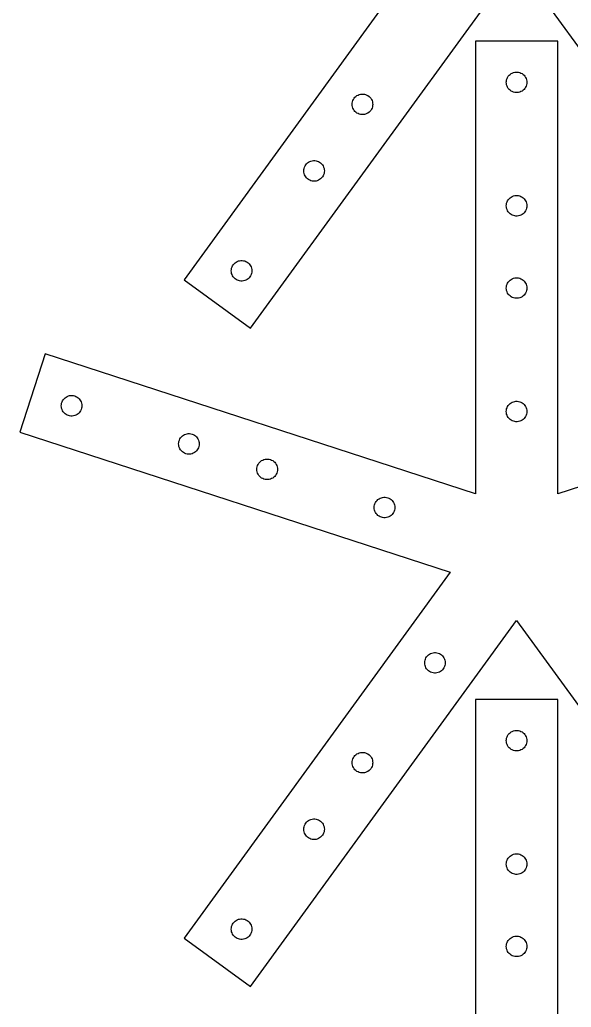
# Model space of a CAD drawing. Header units: metres. Extents: x 19 to 981, y 14 to 964.
# Drawn here: x 19.2 to 153.3, y 249 to 489 of the extents above; entities that cross this region are included whole.
import ezdxf

# ---------------------------------------------------------------- set-up
doc = ezdxf.new("R2010")
doc.units = ezdxf.units.M

msp = doc.modelspace()

# ---------------------------------------------------------------- linework, layer by layer
for p, q in [((123.82, 514.743), (59.1633, 425.751)), ((75.3436, 413.995), (140, 502.987)), ((140, 502.987), (204.656, 413.995)), ((150, 483.764), (130, 483.764)), ((130, 483.764), (130, 373.764)), ((150, 373.764), (150, 483.764)), ((137.809, 474.968), (137.977, 475.233)), ((137.977, 475.233), (138.178, 475.475)), ((138.178, 475.475), (138.406, 475.69)), ((138.406, 475.69), (138.66, 475.875)), ((138.66, 475.875), (138.936, 476.026)), ((138.936, 476.026), (139.227, 476.141)), ((139.227, 476.141), (139.532, 476.22)), ((139.532, 476.22), (139.843, 476.259)), ((139.843, 476.259), (140.157, 476.259)), ((140.157, 476.259), (140.468, 476.22)), ((140.468, 476.22), (140.773, 476.141)), ((140.773, 476.141), (141.064, 476.026)), ((141.064, 476.026), (141.34, 475.875)), ((141.34, 475.875), (141.594, 475.69)), ((141.594, 475.69), (141.822, 475.475)), ((141.822, 475.475), (142.023, 475.233)), ((142.023, 475.233), (142.191, 474.968)), ((137.5, 473.764), (137.52, 474.077)), ((137.52, 473.45), (137.5, 473.764)), ((137.52, 474.077), (137.579, 474.386)), ((137.579, 473.142), (137.52, 473.45)), ((137.579, 474.386), (137.676, 474.684)), ((137.676, 472.844), (137.579, 473.142)), ((137.676, 474.684), (137.809, 474.968)), ((137.809, 472.559), (137.676, 472.844)), ((142.191, 474.968), (142.324, 474.684)), ((142.324, 472.844), (142.191, 472.559)), ((142.324, 474.684), (142.421, 474.386)), ((142.421, 473.142), (142.324, 472.844)), ((142.421, 474.386), (142.48, 474.077)), ((142.48, 473.45), (142.421, 473.142)), ((142.48, 474.077), (142.5, 473.764)), ((142.5, 473.764), (142.48, 473.45)), ((100.927, 470.34), (101.181, 470.525)), ((101.181, 470.525), (101.456, 470.676)), ((101.456, 470.676), (101.748, 470.792)), ((101.748, 470.792), (102.052, 470.87)), ((102.052, 470.87), (102.364, 470.909)), ((102.364, 470.909), (102.678, 470.909)), ((102.678, 470.909), (102.989, 470.87)), ((102.989, 470.87), (103.293, 470.792)), ((103.293, 470.792), (103.585, 470.676)), ((103.585, 470.676), (103.86, 470.525)), ((103.86, 470.525), (104.114, 470.34)), ((137.977, 472.294), (137.809, 472.559)), ((138.178, 472.052), (137.977, 472.294)), ((138.406, 471.838), (138.178, 472.052)), ((138.66, 471.653), (138.406, 471.838)), ((138.936, 471.502), (138.66, 471.653)), ((139.227, 471.386), (138.936, 471.502)), ((139.532, 471.308), (139.227, 471.386)), ((139.843, 471.269), (139.532, 471.308)), ((140.157, 471.269), (139.843, 471.269)), ((140.468, 471.308), (140.157, 471.269)), ((140.773, 471.386), (140.468, 471.308)), ((141.064, 471.502), (140.773, 471.386)), ((141.34, 471.653), (141.064, 471.502)), ((141.594, 471.838), (141.34, 471.653)), ((141.822, 472.052), (141.594, 471.838)), ((142.023, 472.294), (141.822, 472.052)), ((142.191, 472.559), (142.023, 472.294)), ((100.021, 468.414), (100.04, 468.727)), ((100.04, 468.101), (100.021, 468.414)), ((100.04, 468.727), (100.099, 469.036)), ((100.099, 467.792), (100.04, 468.101)), ((100.099, 469.036), (100.196, 469.334)), ((100.196, 469.334), (100.33, 469.618)), ((100.33, 469.618), (100.498, 469.883)), ((100.498, 469.883), (100.698, 470.125)), ((100.698, 470.125), (100.927, 470.34)), ((104.114, 470.34), (104.343, 470.125)), ((104.343, 470.125), (104.543, 469.883)), ((104.543, 469.883), (104.711, 469.618)), ((104.711, 469.618), (104.845, 469.334)), ((104.845, 469.334), (104.942, 469.036)), ((104.942, 469.036), (105.001, 468.727)), ((105.001, 468.101), (104.942, 467.792)), ((105.001, 468.727), (105.021, 468.414)), ((105.021, 468.414), (105.001, 468.101)), ((100.196, 467.494), (100.099, 467.792)), ((100.33, 467.21), (100.196, 467.494)), ((100.498, 466.945), (100.33, 467.21)), ((100.698, 466.703), (100.498, 466.945)), ((100.927, 466.488), (100.698, 466.703)), ((101.181, 466.303), (100.927, 466.488)), ((101.456, 466.152), (101.181, 466.303)), ((101.748, 466.036), (101.456, 466.152)), ((102.052, 465.958), (101.748, 466.036)), ((102.364, 465.919), (102.052, 465.958)), ((102.678, 465.919), (102.364, 465.919)), ((102.989, 465.958), (102.678, 465.919)), ((103.293, 466.036), (102.989, 465.958)), ((103.585, 466.152), (103.293, 466.036)), ((103.86, 466.303), (103.585, 466.152)), ((104.114, 466.488), (103.86, 466.303)), ((104.343, 466.703), (104.114, 466.488)), ((104.543, 466.945), (104.343, 466.703)), ((104.711, 467.21), (104.543, 466.945)), ((104.845, 467.494), (104.711, 467.21)), ((104.942, 467.792), (104.845, 467.494)), ((88.5741, 453.438), (88.7423, 453.703)), ((88.7423, 453.703), (88.9424, 453.945)), ((88.9424, 453.945), (89.1713, 454.16)), ((89.1713, 454.16), (89.4253, 454.344)), ((89.4253, 454.344), (89.7004, 454.496)), ((89.7004, 454.496), (89.9923, 454.611)), ((89.9923, 454.611), (90.2964, 454.689)), ((90.2964, 454.689), (90.6079, 454.729)), ((90.6079, 454.729), (90.9219, 454.729)), ((90.9219, 454.729), (91.2333, 454.689)), ((91.2333, 454.689), (91.5374, 454.611)), ((91.5374, 454.611), (91.8293, 454.496)), ((91.8293, 454.496), (92.1044, 454.344)), ((92.1044, 454.344), (92.3584, 454.16)), ((92.3584, 454.16), (92.5873, 453.945)), ((92.5873, 453.945), (92.7874, 453.703)), ((92.7874, 453.703), (92.9556, 453.438)), ((88.2649, 452.234), (88.2846, 452.547)), ((88.2846, 451.92), (88.2649, 452.234)), ((88.2846, 452.547), (88.3434, 452.855)), ((88.3434, 451.612), (88.2846, 451.92)), ((88.3434, 452.855), (88.4404, 453.154)), ((88.4404, 451.313), (88.3434, 451.612)), ((88.4404, 453.154), (88.5741, 453.438)), ((88.5741, 451.029), (88.4404, 451.313)), ((92.9556, 453.438), (93.0893, 453.154)), ((93.0893, 451.313), (92.9556, 451.029)), ((93.0893, 453.154), (93.1863, 452.855)), ((93.1863, 451.612), (93.0893, 451.313)), ((93.1863, 452.855), (93.2452, 452.547)), ((93.2452, 451.92), (93.1863, 451.612)), ((93.2452, 452.547), (93.2649, 452.234)), ((93.2649, 452.234), (93.2452, 451.92)), ((88.7423, 450.764), (88.5741, 451.029)), ((88.9425, 450.522), (88.7423, 450.764)), ((89.1713, 450.307), (88.9425, 450.522)), ((89.4253, 450.123), (89.1713, 450.307)), ((89.7004, 449.972), (89.4253, 450.123)), ((89.9923, 449.856), (89.7004, 449.972)), ((90.2964, 449.778), (89.9923, 449.856)), ((90.6079, 449.739), (90.2964, 449.778)), ((90.9218, 449.739), (90.6079, 449.739)), ((91.2333, 449.778), (90.9218, 449.739)), ((91.5374, 449.856), (91.2333, 449.778)), ((91.8293, 449.972), (91.5374, 449.856)), ((92.1044, 450.123), (91.8293, 449.972)), ((92.3584, 450.307), (92.1044, 450.123)), ((92.5873, 450.522), (92.3584, 450.307)), ((92.7874, 450.764), (92.5873, 450.522)), ((92.9556, 451.029), (92.7874, 450.764)), ((137.5, 443.764), (137.52, 444.077)), ((137.52, 444.077), (137.579, 444.386)), ((137.579, 444.386), (137.676, 444.684)), ((137.676, 444.684), (137.809, 444.968)), ((137.809, 444.968), (137.977, 445.233)), ((137.977, 445.233), (138.178, 445.475)), ((138.178, 445.475), (138.406, 445.69)), ((138.406, 445.69), (138.66, 445.875)), ((138.66, 445.875), (138.936, 446.026)), ((138.936, 446.026), (139.227, 446.141)), ((139.227, 446.141), (139.532, 446.22)), ((139.532, 446.22), (139.843, 446.259)), ((139.843, 446.259), (140.157, 446.259)), ((140.157, 446.259), (140.468, 446.22)), ((140.468, 446.22), (140.773, 446.141)), ((140.773, 446.141), (141.064, 446.026)), ((141.064, 446.026), (141.34, 445.875)), ((141.34, 445.875), (141.594, 445.69)), ((141.594, 445.69), (141.822, 445.475)), ((141.822, 445.475), (142.023, 445.233)), ((142.023, 445.233), (142.191, 444.968)), ((142.191, 444.968), (142.324, 444.684)), ((142.324, 444.684), (142.421, 444.386)), ((142.421, 444.386), (142.48, 444.077)), ((142.48, 444.077), (142.5, 443.764)), ((137.52, 443.45), (137.5, 443.764)), ((137.579, 443.142), (137.52, 443.45)), ((137.676, 442.844), (137.579, 443.142)), ((137.809, 442.559), (137.676, 442.844)), ((137.977, 442.294), (137.809, 442.559)), ((138.178, 442.052), (137.977, 442.294)), ((138.406, 441.838), (138.178, 442.052)), ((138.66, 441.653), (138.406, 441.838)), ((138.936, 441.502), (138.66, 441.653)), ((141.34, 441.653), (141.064, 441.502)), ((141.594, 441.838), (141.34, 441.653)), ((141.822, 442.052), (141.594, 441.838)), ((142.023, 442.294), (141.822, 442.052)), ((142.191, 442.559), (142.023, 442.294)), ((142.324, 442.844), (142.191, 442.559)), ((142.421, 443.142), (142.324, 442.844)), ((142.48, 443.45), (142.421, 443.142)), ((142.5, 443.764), (142.48, 443.45)), ((139.227, 441.386), (138.936, 441.502)), ((139.532, 441.308), (139.227, 441.386)), ((139.843, 441.269), (139.532, 441.308)), ((140.157, 441.269), (139.843, 441.269)), ((140.468, 441.308), (140.157, 441.269)), ((140.773, 441.386), (140.468, 441.308)), ((141.064, 441.502), (140.773, 441.386)), ((71.1088, 429.433), (71.3089, 429.675)), ((71.3089, 429.675), (71.5378, 429.889)), ((71.5378, 429.889), (71.7917, 430.074)), ((71.7917, 430.074), (72.0669, 430.225)), ((72.0669, 430.225), (72.3588, 430.341)), ((72.3588, 430.341), (72.6629, 430.419)), ((72.6629, 430.419), (72.9743, 430.458)), ((72.9743, 430.458), (73.2883, 430.458)), ((73.2883, 430.458), (73.5998, 430.419)), ((73.5998, 430.419), (73.9039, 430.341)), ((73.9039, 430.341), (74.1958, 430.225)), ((74.1958, 430.225), (74.4709, 430.074)), ((74.4709, 430.074), (74.7249, 429.889)), ((74.7249, 429.889), (74.9537, 429.675)), ((74.9537, 429.675), (75.1539, 429.433)), ((70.6313, 427.963), (70.651, 428.276)), ((70.651, 427.65), (70.6313, 427.963)), ((70.651, 428.276), (70.7099, 428.585)), ((70.7099, 427.341), (70.651, 427.65)), ((70.7099, 428.585), (70.8069, 428.883)), ((70.8069, 427.043), (70.7099, 427.341)), ((70.8069, 428.883), (70.9406, 429.168)), ((70.9406, 429.168), (71.1088, 429.433)), ((75.1539, 429.433), (75.3221, 429.168)), ((75.3221, 429.168), (75.4557, 428.883)), ((75.4557, 428.883), (75.5528, 428.585)), ((75.5528, 427.341), (75.4557, 427.043)), ((75.5528, 428.585), (75.6116, 428.276)), ((75.6116, 427.65), (75.5528, 427.341)), ((75.6116, 428.276), (75.6313, 427.963)), ((75.6313, 427.963), (75.6116, 427.65)), ((59.1633, 425.751), (75.3436, 413.995)), ((70.9406, 426.759), (70.8069, 427.043)), ((71.1088, 426.494), (70.9406, 426.759)), ((71.3089, 426.252), (71.1088, 426.494)), ((71.5378, 426.037), (71.3089, 426.252)), ((71.7917, 425.852), (71.5378, 426.037)), ((72.0669, 425.701), (71.7917, 425.852)), ((72.3588, 425.586), (72.0669, 425.701)), ((72.6629, 425.507), (72.3588, 425.586)), ((72.9743, 425.468), (72.6629, 425.507)), ((73.2883, 425.468), (72.9743, 425.468)), ((73.5998, 425.507), (73.2883, 425.468)), ((73.9039, 425.586), (73.5998, 425.507)), ((74.1958, 425.701), (73.9039, 425.586)), ((74.4709, 425.852), (74.1958, 425.701)), ((74.7249, 426.037), (74.4709, 425.852)), ((74.9537, 426.252), (74.7249, 426.037)), ((75.1539, 426.494), (74.9537, 426.252)), ((75.3221, 426.759), (75.1539, 426.494)), ((75.4557, 427.043), (75.3221, 426.759)), ((137.676, 424.684), (137.809, 424.968)), ((137.809, 424.968), (137.977, 425.233)), ((137.977, 425.233), (138.178, 425.475)), ((138.178, 425.475), (138.406, 425.69)), ((138.406, 425.69), (138.66, 425.875)), ((138.66, 425.875), (138.936, 426.026)), ((138.936, 426.026), (139.227, 426.141)), ((139.227, 426.141), (139.532, 426.22)), ((139.532, 426.22), (139.843, 426.259)), ((139.843, 426.259), (140.157, 426.259)), ((140.157, 426.259), (140.468, 426.22)), ((140.468, 426.22), (140.773, 426.141)), ((140.773, 426.141), (141.064, 426.026)), ((141.064, 426.026), (141.34, 425.875)), ((141.34, 425.875), (141.594, 425.69)), ((141.594, 425.69), (141.822, 425.475)), ((141.822, 425.475), (142.023, 425.233)), ((142.023, 425.233), (142.191, 424.968)), ((142.191, 424.968), (142.324, 424.684)), ((137.5, 423.764), (137.52, 424.077)), ((137.52, 423.45), (137.5, 423.764)), ((137.52, 424.077), (137.579, 424.386)), ((137.579, 423.142), (137.52, 423.45)), ((137.579, 424.386), (137.676, 424.684)), ((137.676, 422.844), (137.579, 423.142)), ((137.809, 422.559), (137.676, 422.844)), ((137.977, 422.294), (137.809, 422.559)), ((142.191, 422.559), (142.023, 422.294)), ((142.324, 422.844), (142.191, 422.559)), ((142.324, 424.684), (142.421, 424.386)), ((142.421, 423.142), (142.324, 422.844)), ((142.421, 424.386), (142.48, 424.077)), ((142.48, 423.45), (142.421, 423.142)), ((142.48, 424.077), (142.5, 423.764)), ((142.5, 423.764), (142.48, 423.45)), ((138.178, 422.052), (137.977, 422.294)), ((138.406, 421.838), (138.178, 422.052)), ((138.66, 421.653), (138.406, 421.838)), ((138.936, 421.502), (138.66, 421.653)), ((139.227, 421.386), (138.936, 421.502)), ((139.532, 421.308), (139.227, 421.386)), ((139.843, 421.269), (139.532, 421.308)), ((140.157, 421.269), (139.843, 421.269)), ((140.468, 421.308), (140.157, 421.269)), ((140.773, 421.386), (140.468, 421.308)), ((141.064, 421.502), (140.773, 421.386)), ((141.34, 421.653), (141.064, 421.502)), ((141.594, 421.838), (141.34, 421.653)), ((141.822, 422.052), (141.594, 421.838)), ((142.023, 422.294), (141.822, 422.052)), ((25.3838, 407.756), (19.2035, 388.735)), ((130, 373.764), (25.3838, 407.756)), ((254.616, 407.756), (150, 373.764)), ((29.3827, 395.777), (29.4798, 396.075)), ((29.4798, 396.075), (29.6134, 396.359)), ((29.6134, 396.359), (29.7816, 396.624)), ((29.7816, 396.624), (29.9818, 396.866)), ((29.9818, 396.866), (30.2106, 397.081)), ((30.2106, 397.081), (30.4646, 397.266)), ((30.4646, 397.266), (30.7397, 397.417)), ((30.7397, 397.417), (31.0316, 397.533)), ((31.0316, 397.533), (31.3357, 397.611)), ((31.3357, 397.611), (31.6472, 397.65)), ((31.6472, 397.65), (31.9612, 397.65)), ((31.9612, 397.65), (32.2726, 397.611)), ((32.2726, 397.611), (32.5767, 397.533)), ((32.5767, 397.533), (32.8686, 397.417)), ((32.8686, 397.417), (33.1438, 397.266)), ((33.1438, 397.266), (33.3978, 397.081)), ((33.3978, 397.081), (33.6266, 396.866)), ((33.6266, 396.866), (33.8267, 396.624)), ((33.8267, 396.624), (33.995, 396.359)), ((33.995, 396.359), (34.1286, 396.075)), ((34.1286, 396.075), (34.2256, 395.777)), ((138.66, 395.875), (138.936, 396.026)), ((138.936, 396.026), (139.227, 396.141)), ((139.227, 396.141), (139.532, 396.22)), ((139.532, 396.22), (139.843, 396.259)), ((139.843, 396.259), (140.157, 396.259)), ((140.157, 396.259), (140.468, 396.22)), ((140.468, 396.22), (140.773, 396.141)), ((140.773, 396.141), (141.064, 396.026)), ((141.064, 396.026), (141.34, 395.875)), ((29.3042, 395.155), (29.3239, 395.468)), ((29.3239, 394.842), (29.3042, 395.155)), ((29.3239, 395.468), (29.3827, 395.777)), ((29.3827, 394.533), (29.3239, 394.842)), ((29.4798, 394.235), (29.3827, 394.533)), ((29.6134, 393.951), (29.4798, 394.235)), ((29.7816, 393.685), (29.6134, 393.951)), ((29.9818, 393.444), (29.7816, 393.685)), ((33.8267, 393.685), (33.6266, 393.444)), ((33.995, 393.951), (33.8267, 393.685)), ((34.1286, 394.235), (33.995, 393.951)), ((34.2257, 394.533), (34.1286, 394.235)), ((34.2256, 395.777), (34.2845, 395.468)), ((34.2845, 394.842), (34.2257, 394.533)), ((34.2845, 395.468), (34.3042, 395.155)), ((34.3042, 395.155), (34.2845, 394.842)), ((137.5, 393.764), (137.52, 394.077)), ((137.52, 393.45), (137.5, 393.764)), ((137.52, 394.077), (137.579, 394.386)), ((137.579, 394.386), (137.676, 394.684)), ((137.676, 394.684), (137.809, 394.968)), ((137.809, 394.968), (137.977, 395.233)), ((137.977, 395.233), (138.178, 395.475)), ((138.178, 395.475), (138.406, 395.69)), ((138.406, 395.69), (138.66, 395.875)), ((141.34, 395.875), (141.594, 395.69)), ((141.594, 395.69), (141.822, 395.475)), ((141.822, 395.475), (142.023, 395.233)), ((142.023, 395.233), (142.191, 394.968)), ((142.191, 394.968), (142.324, 394.684)), ((142.324, 394.684), (142.421, 394.386)), ((142.421, 394.386), (142.48, 394.077)), ((142.48, 394.077), (142.5, 393.764)), ((142.5, 393.764), (142.48, 393.45)), ((30.2106, 393.229), (29.9818, 393.444)), ((30.4646, 393.044), (30.2106, 393.229)), ((30.7397, 392.893), (30.4646, 393.044)), ((31.0316, 392.777), (30.7397, 392.893)), ((31.3357, 392.699), (31.0316, 392.777)), ((31.6472, 392.66), (31.3357, 392.699)), ((31.9612, 392.66), (31.6472, 392.66)), ((32.2726, 392.699), (31.9612, 392.66)), ((32.5767, 392.777), (32.2726, 392.699)), ((32.8686, 392.893), (32.5767, 392.777)), ((33.1438, 393.044), (32.8686, 392.893)), ((33.3978, 393.229), (33.1438, 393.044)), ((33.6266, 393.444), (33.3978, 393.229)), ((137.579, 393.142), (137.52, 393.45)), ((137.676, 392.844), (137.579, 393.142)), ((137.809, 392.559), (137.676, 392.844)), ((137.977, 392.294), (137.809, 392.559)), ((138.178, 392.052), (137.977, 392.294)), ((138.406, 391.838), (138.178, 392.052)), ((138.66, 391.653), (138.406, 391.838)), ((138.936, 391.502), (138.66, 391.653)), ((139.227, 391.386), (138.936, 391.502)), ((139.532, 391.308), (139.227, 391.386)), ((139.843, 391.269), (139.532, 391.308)), ((140.157, 391.269), (139.843, 391.269)), ((140.468, 391.308), (140.157, 391.269)), ((140.773, 391.386), (140.468, 391.308)), ((141.064, 391.502), (140.773, 391.386)), ((141.34, 391.653), (141.064, 391.502)), ((141.594, 391.838), (141.34, 391.653)), ((141.822, 392.052), (141.594, 391.838)), ((142.023, 392.294), (141.822, 392.052)), ((142.191, 392.559), (142.023, 392.294)), ((142.324, 392.844), (142.191, 392.559)), ((142.421, 393.142), (142.324, 392.844)), ((142.48, 393.45), (142.421, 393.142)), ((19.2035, 388.735), (123.82, 354.743)), ((57.8556, 386.198), (57.9144, 386.506)), ((57.9144, 386.506), (58.0114, 386.805)), ((58.0114, 386.805), (58.1451, 387.089)), ((58.1451, 387.089), (58.3134, 387.354)), ((58.3134, 387.354), (58.5135, 387.596)), ((58.5135, 387.596), (58.7423, 387.811)), ((58.7423, 387.811), (58.9963, 387.995)), ((58.9963, 387.995), (59.2714, 388.146)), ((59.2714, 388.146), (59.5633, 388.262)), ((59.5633, 388.262), (59.8674, 388.34)), ((59.8674, 388.34), (60.1789, 388.379)), ((60.1789, 388.379), (60.4929, 388.379)), ((60.4929, 388.379), (60.8043, 388.34)), ((60.8043, 388.34), (61.1084, 388.262)), ((61.1084, 388.262), (61.4003, 388.146)), ((61.4003, 388.146), (61.6754, 387.995)), ((61.6754, 387.995), (61.9294, 387.811)), ((61.9294, 387.811), (62.1583, 387.596)), ((62.1583, 387.596), (62.3584, 387.354)), ((62.3584, 387.354), (62.5267, 387.089)), ((62.5267, 387.089), (62.6603, 386.805)), ((62.6603, 386.805), (62.7574, 386.506)), ((62.7574, 386.506), (62.8162, 386.198)), ((57.8359, 385.884), (57.8556, 386.198)), ((57.8556, 385.571), (57.8359, 385.884)), ((57.9144, 385.263), (57.8556, 385.571)), ((58.0114, 384.964), (57.9144, 385.263)), ((58.1451, 384.68), (58.0114, 384.964)), ((58.3133, 384.415), (58.1451, 384.68)), ((58.5135, 384.173), (58.3133, 384.415)), ((58.7423, 383.958), (58.5135, 384.173)), ((62.1583, 384.173), (61.9295, 383.958)), ((62.3584, 384.415), (62.1583, 384.173)), ((62.5267, 384.68), (62.3584, 384.415)), ((62.6603, 384.964), (62.5267, 384.68)), ((62.7574, 385.263), (62.6603, 384.964)), ((62.8162, 385.571), (62.7574, 385.263)), ((62.8162, 386.198), (62.8359, 385.884)), ((62.8359, 385.884), (62.8162, 385.571)), ((58.9963, 383.774), (58.7423, 383.958)), ((59.2714, 383.622), (58.9963, 383.774)), ((59.5634, 383.507), (59.2714, 383.622)), ((59.8674, 383.429), (59.5634, 383.507)), ((60.1789, 383.389), (59.8674, 383.429)), ((60.4929, 383.389), (60.1789, 383.389)), ((60.8043, 383.429), (60.4929, 383.389)), ((61.1084, 383.507), (60.8043, 383.429)), ((61.4003, 383.622), (61.1084, 383.507)), ((61.6755, 383.774), (61.4003, 383.622)), ((61.9295, 383.958), (61.6755, 383.774)), ((77.5346, 381.415), (77.7635, 381.63)), ((77.7635, 381.63), (78.0175, 381.815)), ((78.0175, 381.815), (78.2926, 381.966)), ((78.2926, 381.966), (78.5845, 382.082)), ((78.5845, 382.082), (78.8886, 382.16)), ((78.8886, 382.16), (79.2, 382.199)), ((79.2, 382.199), (79.514, 382.199)), ((79.514, 382.199), (79.8255, 382.16)), ((79.8255, 382.16), (80.1296, 382.082)), ((80.1296, 382.082), (80.4215, 381.966)), ((80.4215, 381.966), (80.6966, 381.815)), ((80.6966, 381.815), (80.9506, 381.63)), ((80.9506, 381.63), (81.1794, 381.415)), ((76.857, 379.704), (76.8767, 380.017)), ((76.8767, 379.391), (76.857, 379.704)), ((76.8767, 380.017), (76.9356, 380.326)), ((76.9356, 379.082), (76.8767, 379.391)), ((76.9356, 380.326), (77.0326, 380.624)), ((77.0326, 380.624), (77.1662, 380.908)), ((77.1662, 380.908), (77.3345, 381.174)), ((77.3345, 381.174), (77.5346, 381.415)), ((81.1794, 381.415), (81.3796, 381.174)), ((81.3796, 381.174), (81.5478, 380.908)), ((81.5478, 380.908), (81.6815, 380.624)), ((81.6815, 380.624), (81.7785, 380.326)), ((81.7785, 380.326), (81.8373, 380.017)), ((81.8373, 379.391), (81.7785, 379.082)), ((81.8373, 380.017), (81.857, 379.704)), ((81.857, 379.704), (81.8373, 379.391)), ((77.0326, 378.784), (76.9356, 379.082)), ((77.1663, 378.5), (77.0326, 378.784)), ((77.3345, 378.235), (77.1663, 378.5)), ((77.5346, 377.993), (77.3345, 378.235)), ((77.7635, 377.778), (77.5346, 377.993)), ((78.0174, 377.593), (77.7635, 377.778)), ((78.2926, 377.442), (78.0174, 377.593)), ((78.5845, 377.326), (78.2926, 377.442)), ((78.8886, 377.248), (78.5845, 377.326)), ((79.2, 377.209), (78.8886, 377.248)), ((79.514, 377.209), (79.2, 377.209)), ((79.8255, 377.248), (79.514, 377.209)), ((80.1296, 377.326), (79.8255, 377.248)), ((80.4215, 377.442), (80.1296, 377.326)), ((80.6966, 377.593), (80.4215, 377.442)), ((80.9506, 377.778), (80.6966, 377.593)), ((81.1794, 377.993), (80.9506, 377.778)), ((81.3796, 378.235), (81.1794, 377.993)), ((81.5478, 378.5), (81.3796, 378.235)), ((81.6815, 378.784), (81.5478, 378.5)), ((81.7785, 379.082), (81.6815, 378.784)), ((105.866, 371.903), (106.066, 372.145)), ((106.066, 372.145), (106.295, 372.36)), ((106.295, 372.36), (106.549, 372.544)), ((106.549, 372.544), (106.824, 372.696)), ((106.824, 372.696), (107.116, 372.811)), ((107.116, 372.811), (107.42, 372.889)), ((107.42, 372.889), (107.732, 372.929)), ((107.732, 372.929), (108.046, 372.929)), ((108.046, 372.929), (108.357, 372.889)), ((108.357, 372.889), (108.661, 372.811)), ((108.661, 372.811), (108.953, 372.696)), ((108.953, 372.696), (109.228, 372.544)), ((109.228, 372.544), (109.482, 372.36)), ((109.482, 372.36), (109.711, 372.145)), ((109.711, 372.145), (109.911, 371.903)), ((105.389, 370.434), (105.408, 370.747)), ((105.408, 370.12), (105.389, 370.434)), ((105.408, 370.747), (105.467, 371.055)), ((105.467, 369.812), (105.408, 370.12)), ((105.467, 371.055), (105.564, 371.354)), ((105.564, 369.513), (105.467, 369.812)), ((105.564, 371.354), (105.698, 371.638)), ((105.698, 371.638), (105.866, 371.903)), ((109.911, 371.903), (110.079, 371.638)), ((110.079, 371.638), (110.213, 371.354)), ((110.213, 371.354), (110.31, 371.055)), ((110.31, 369.812), (110.213, 369.513)), ((110.31, 371.055), (110.369, 370.747)), ((110.369, 370.12), (110.31, 369.812)), ((110.369, 370.747), (110.389, 370.434)), ((110.389, 370.434), (110.369, 370.12)), ((105.698, 369.229), (105.564, 369.513)), ((105.866, 368.964), (105.698, 369.229)), ((106.066, 368.722), (105.866, 368.964)), ((106.295, 368.507), (106.066, 368.722)), ((106.549, 368.323), (106.295, 368.507)), ((106.824, 368.172), (106.549, 368.323)), ((107.116, 368.056), (106.824, 368.172)), ((107.42, 367.978), (107.116, 368.056)), ((107.732, 367.939), (107.42, 367.978)), ((108.046, 367.939), (107.732, 367.939)), ((108.357, 367.978), (108.046, 367.939)), ((108.661, 368.056), (108.357, 367.978)), ((108.953, 368.172), (108.661, 368.056)), ((109.228, 368.323), (108.953, 368.172)), ((109.482, 368.507), (109.228, 368.323)), ((109.711, 368.722), (109.482, 368.507)), ((109.911, 368.964), (109.711, 368.722)), ((110.079, 369.229), (109.911, 368.964)), ((110.213, 369.513), (110.079, 369.229)), ((123.82, 354.743), (59.1633, 265.751)), ((75.3436, 253.995), (140, 342.987)), ((140, 342.987), (204.656, 253.995)), ((117.733, 333.306), (117.83, 333.605)), ((117.83, 333.605), (117.963, 333.889)), ((117.963, 333.889), (118.132, 334.154)), ((118.132, 334.154), (118.332, 334.396)), ((118.332, 334.396), (118.561, 334.611)), ((118.561, 334.611), (118.815, 334.795)), ((118.815, 334.795), (119.09, 334.947)), ((119.09, 334.947), (119.382, 335.062)), ((119.382, 335.062), (119.686, 335.14)), ((119.686, 335.14), (119.997, 335.18)), ((119.997, 335.18), (120.311, 335.18)), ((120.311, 335.18), (120.623, 335.14)), ((120.623, 335.14), (120.927, 335.062)), ((120.927, 335.062), (121.219, 334.947)), ((121.219, 334.947), (121.494, 334.795)), ((121.494, 334.795), (121.748, 334.611)), ((121.748, 334.611), (121.977, 334.396)), ((121.977, 334.396), (122.177, 334.154)), ((122.177, 334.154), (122.345, 333.889)), ((122.345, 333.889), (122.479, 333.605)), ((122.479, 333.605), (122.576, 333.306)), ((117.654, 332.685), (117.674, 332.998)), ((117.674, 332.371), (117.654, 332.685)), ((117.674, 332.998), (117.733, 333.306)), ((117.733, 332.063), (117.674, 332.371)), ((117.83, 331.764), (117.733, 332.063)), ((117.963, 331.48), (117.83, 331.764)), ((118.132, 331.215), (117.963, 331.48)), ((118.332, 330.973), (118.132, 331.215)), ((122.177, 331.215), (121.977, 330.973)), ((122.345, 331.48), (122.177, 331.215)), ((122.479, 331.764), (122.345, 331.48)), ((122.576, 332.063), (122.479, 331.764)), ((122.576, 333.306), (122.634, 332.998)), ((122.634, 332.371), (122.576, 332.063)), ((122.634, 332.998), (122.654, 332.685)), ((122.654, 332.685), (122.634, 332.371)), ((118.561, 330.758), (118.332, 330.973)), ((118.815, 330.574), (118.561, 330.758)), ((119.09, 330.422), (118.815, 330.574)), ((119.382, 330.307), (119.09, 330.422)), ((119.686, 330.229), (119.382, 330.307)), ((119.997, 330.189), (119.686, 330.229)), ((120.311, 330.189), (119.997, 330.189)), ((120.623, 330.229), (120.311, 330.189)), ((120.927, 330.307), (120.623, 330.229)), ((121.219, 330.422), (120.927, 330.307)), ((121.494, 330.574), (121.219, 330.422)), ((121.748, 330.758), (121.494, 330.574)), ((121.977, 330.973), (121.748, 330.758)), ((150, 323.764), (130, 323.764)), ((130, 323.764), (130, 213.764)), ((150, 213.764), (150, 323.764)), ((137.579, 314.386), (137.676, 314.684)), ((137.676, 314.684), (137.809, 314.968)), ((137.809, 314.968), (137.977, 315.233)), ((137.977, 315.233), (138.178, 315.475)), ((138.178, 315.475), (138.406, 315.69)), ((138.406, 315.69), (138.66, 315.875)), ((138.66, 315.875), (138.936, 316.026)), ((138.936, 316.026), (139.227, 316.141)), ((139.227, 316.141), (139.532, 316.22)), ((139.532, 316.22), (139.843, 316.259)), ((139.843, 316.259), (140.157, 316.259)), ((140.157, 316.259), (140.468, 316.22)), ((140.468, 316.22), (140.773, 316.141)), ((140.773, 316.141), (141.064, 316.026)), ((141.064, 316.026), (141.34, 315.875)), ((141.34, 315.875), (141.594, 315.69)), ((141.594, 315.69), (141.822, 315.475)), ((141.822, 315.475), (142.023, 315.233)), ((142.023, 315.233), (142.191, 314.968)), ((142.191, 314.968), (142.324, 314.684)), ((142.324, 314.684), (142.421, 314.386)), ((137.5, 313.764), (137.52, 314.077)), ((137.52, 313.45), (137.5, 313.764)), ((137.52, 314.077), (137.579, 314.386)), ((137.579, 313.142), (137.52, 313.45)), ((137.676, 312.844), (137.579, 313.142)), ((137.809, 312.559), (137.676, 312.844)), ((137.977, 312.294), (137.809, 312.559)), ((138.178, 312.052), (137.977, 312.294)), ((138.406, 311.838), (138.178, 312.052)), ((141.822, 312.052), (141.594, 311.838)), ((142.023, 312.294), (141.822, 312.052)), ((142.191, 312.559), (142.023, 312.294)), ((142.324, 312.844), (142.191, 312.559)), ((142.421, 313.142), (142.324, 312.844)), ((142.421, 314.386), (142.48, 314.077)), ((142.48, 313.45), (142.421, 313.142)), ((142.48, 314.077), (142.5, 313.764)), ((142.5, 313.764), (142.48, 313.45)), ((100.196, 309.334), (100.33, 309.618)), ((100.33, 309.618), (100.498, 309.883)), ((100.498, 309.883), (100.698, 310.125)), ((100.698, 310.125), (100.927, 310.34)), ((100.927, 310.34), (101.181, 310.525)), ((101.181, 310.525), (101.456, 310.676)), ((101.456, 310.676), (101.748, 310.792)), ((101.748, 310.792), (102.052, 310.87)), ((102.052, 310.87), (102.364, 310.909)), ((102.364, 310.909), (102.678, 310.909)), ((102.678, 310.909), (102.989, 310.87)), ((102.989, 310.87), (103.293, 310.792)), ((103.293, 310.792), (103.585, 310.676)), ((103.585, 310.676), (103.86, 310.525)), ((103.86, 310.525), (104.114, 310.34)), ((104.114, 310.34), (104.343, 310.125)), ((104.343, 310.125), (104.543, 309.883)), ((104.543, 309.883), (104.711, 309.618)), ((104.711, 309.618), (104.845, 309.334)), ((138.66, 311.653), (138.406, 311.838)), ((138.936, 311.502), (138.66, 311.653)), ((139.227, 311.386), (138.936, 311.502)), ((139.532, 311.308), (139.227, 311.386)), ((139.843, 311.269), (139.532, 311.308)), ((140.157, 311.269), (139.843, 311.269)), ((140.468, 311.308), (140.157, 311.269)), ((140.773, 311.386), (140.468, 311.308)), ((141.064, 311.502), (140.773, 311.386)), ((141.34, 311.653), (141.064, 311.502)), ((141.594, 311.838), (141.34, 311.653)), ((100.021, 308.414), (100.04, 308.727)), ((100.04, 308.101), (100.021, 308.414)), ((100.04, 308.727), (100.099, 309.036)), ((100.099, 307.792), (100.04, 308.101)), ((100.099, 309.036), (100.196, 309.334)), ((100.196, 307.494), (100.099, 307.792)), ((100.33, 307.21), (100.196, 307.494)), ((100.498, 306.945), (100.33, 307.21)), ((104.711, 307.21), (104.543, 306.945)), ((104.845, 307.494), (104.711, 307.21)), ((104.845, 309.334), (104.942, 309.036)), ((104.942, 307.792), (104.845, 307.494)), ((104.942, 309.036), (105.001, 308.727)), ((105.001, 308.101), (104.942, 307.792)), ((105.001, 308.727), (105.021, 308.414)), ((105.021, 308.414), (105.001, 308.101)), ((100.698, 306.703), (100.498, 306.945)), ((100.927, 306.488), (100.698, 306.703)), ((101.181, 306.303), (100.927, 306.488)), ((101.456, 306.152), (101.181, 306.303)), ((101.748, 306.036), (101.456, 306.152)), ((102.052, 305.958), (101.748, 306.036)), ((102.364, 305.919), (102.052, 305.958)), ((102.678, 305.919), (102.364, 305.919)), ((102.989, 305.958), (102.678, 305.919)), ((103.293, 306.036), (102.989, 305.958)), ((103.585, 306.152), (103.293, 306.036)), ((103.86, 306.303), (103.585, 306.152)), ((104.114, 306.488), (103.86, 306.303)), ((104.343, 306.703), (104.114, 306.488)), ((104.543, 306.945), (104.343, 306.703)), ((88.2846, 292.547), (88.3434, 292.855)), ((88.3434, 292.855), (88.4404, 293.154)), ((88.4404, 293.154), (88.5741, 293.438)), ((88.5741, 293.438), (88.7423, 293.703)), ((88.7423, 293.703), (88.9424, 293.945)), ((88.9424, 293.945), (89.1713, 294.16)), ((89.1713, 294.16), (89.4253, 294.344)), ((89.4253, 294.344), (89.7004, 294.496)), ((89.7004, 294.496), (89.9923, 294.611)), ((89.9923, 294.611), (90.2964, 294.689)), ((90.2964, 294.689), (90.6079, 294.729)), ((90.6079, 294.729), (90.9219, 294.729)), ((90.9219, 294.729), (91.2333, 294.689)), ((91.2333, 294.689), (91.5374, 294.611)), ((91.5374, 294.611), (91.8293, 294.496)), ((91.8293, 294.496), (92.1044, 294.344)), ((92.1044, 294.344), (92.3584, 294.16)), ((92.3584, 294.16), (92.5873, 293.945)), ((92.5873, 293.945), (92.7874, 293.703)), ((92.7874, 293.703), (92.9556, 293.438)), ((92.9556, 293.438), (93.0893, 293.154)), ((93.0893, 293.154), (93.1863, 292.855)), ((93.1863, 292.855), (93.2452, 292.547)), ((88.2649, 292.234), (88.2846, 292.547)), ((88.2846, 291.92), (88.2649, 292.234)), ((88.3434, 291.612), (88.2846, 291.92)), ((88.4404, 291.313), (88.3434, 291.612)), ((88.5741, 291.029), (88.4404, 291.313)), ((88.7423, 290.764), (88.5741, 291.029)), ((88.9425, 290.522), (88.7423, 290.764)), ((89.1713, 290.307), (88.9425, 290.522)), ((92.5873, 290.522), (92.3584, 290.307)), ((92.7874, 290.764), (92.5873, 290.522)), ((92.9556, 291.029), (92.7874, 290.764)), ((93.0893, 291.313), (92.9556, 291.029)), ((93.1863, 291.612), (93.0893, 291.313)), ((93.2452, 291.92), (93.1863, 291.612)), ((93.2452, 292.547), (93.2649, 292.234)), ((93.2649, 292.234), (93.2452, 291.92)), ((89.4253, 290.123), (89.1713, 290.307)), ((89.7004, 289.972), (89.4253, 290.123)), ((89.9923, 289.856), (89.7004, 289.972)), ((90.2964, 289.778), (89.9923, 289.856)), ((90.6079, 289.739), (90.2964, 289.778)), ((90.9218, 289.739), (90.6079, 289.739)), ((91.2333, 289.778), (90.9218, 289.739)), ((91.5374, 289.856), (91.2333, 289.778)), ((91.8293, 289.972), (91.5374, 289.856)), ((92.1044, 290.123), (91.8293, 289.972)), ((92.3584, 290.307), (92.1044, 290.123)), ((138.178, 285.475), (138.406, 285.69)), ((138.406, 285.69), (138.66, 285.875)), ((138.66, 285.875), (138.936, 286.026)), ((138.936, 286.026), (139.227, 286.141)), ((139.227, 286.141), (139.532, 286.22)), ((139.532, 286.22), (139.843, 286.259)), ((139.843, 286.259), (140.157, 286.259)), ((140.157, 286.259), (140.468, 286.22)), ((140.468, 286.22), (140.773, 286.141)), ((140.773, 286.141), (141.064, 286.026)), ((141.064, 286.026), (141.34, 285.875)), ((141.34, 285.875), (141.594, 285.69)), ((141.594, 285.69), (141.822, 285.475)), ((137.5, 283.764), (137.52, 284.077)), ((137.52, 283.45), (137.5, 283.764)), ((137.52, 284.077), (137.579, 284.386)), ((137.579, 283.142), (137.52, 283.45)), ((137.579, 284.386), (137.676, 284.684)), ((137.676, 284.684), (137.809, 284.968)), ((137.809, 284.968), (137.977, 285.233)), ((137.977, 285.233), (138.178, 285.475)), ((141.822, 285.475), (142.023, 285.233)), ((142.023, 285.233), (142.191, 284.968)), ((142.191, 284.968), (142.324, 284.684)), ((142.324, 284.684), (142.421, 284.386)), ((142.421, 284.386), (142.48, 284.077)), ((142.48, 283.45), (142.421, 283.142)), ((142.48, 284.077), (142.5, 283.764)), ((142.5, 283.764), (142.48, 283.45)), ((137.676, 282.844), (137.579, 283.142)), ((137.809, 282.559), (137.676, 282.844)), ((137.977, 282.294), (137.809, 282.559)), ((138.178, 282.052), (137.977, 282.294)), ((138.406, 281.838), (138.178, 282.052)), ((138.66, 281.653), (138.406, 281.838)), ((138.936, 281.502), (138.66, 281.653)), ((139.227, 281.386), (138.936, 281.502)), ((139.532, 281.308), (139.227, 281.386)), ((139.843, 281.269), (139.532, 281.308)), ((140.157, 281.269), (139.843, 281.269)), ((140.468, 281.308), (140.157, 281.269)), ((140.773, 281.386), (140.468, 281.308)), ((141.064, 281.502), (140.773, 281.386)), ((141.34, 281.653), (141.064, 281.502)), ((141.594, 281.838), (141.34, 281.653)), ((141.822, 282.052), (141.594, 281.838)), ((142.023, 282.294), (141.822, 282.052)), ((142.191, 282.559), (142.023, 282.294)), ((142.324, 282.844), (142.191, 282.559)), ((142.421, 283.142), (142.324, 282.844)), ((70.7099, 268.585), (70.8069, 268.883)), ((70.8069, 268.883), (70.9406, 269.168)), ((70.9406, 269.168), (71.1088, 269.433)), ((71.1088, 269.433), (71.3089, 269.675)), ((71.3089, 269.675), (71.5378, 269.889)), ((71.5378, 269.889), (71.7917, 270.074)), ((71.7917, 270.074), (72.0669, 270.225)), ((72.0669, 270.225), (72.3588, 270.341)), ((72.3588, 270.341), (72.6629, 270.419)), ((72.6629, 270.419), (72.9743, 270.458)), ((72.9743, 270.458), (73.2883, 270.458)), ((73.2883, 270.458), (73.5998, 270.419)), ((73.5998, 270.419), (73.9039, 270.341)), ((73.9039, 270.341), (74.1958, 270.225)), ((74.1958, 270.225), (74.4709, 270.074)), ((74.4709, 270.074), (74.7249, 269.889)), ((74.7249, 269.889), (74.9537, 269.675)), ((74.9537, 269.675), (75.1539, 269.433)), ((75.1539, 269.433), (75.3221, 269.168)), ((75.3221, 269.168), (75.4557, 268.883)), ((75.4557, 268.883), (75.5528, 268.585)), ((70.6313, 267.963), (70.651, 268.276)), ((70.651, 267.65), (70.6313, 267.963)), ((70.651, 268.276), (70.7099, 268.585)), ((70.7099, 267.341), (70.651, 267.65)), ((70.8069, 267.043), (70.7099, 267.341)), ((70.9406, 266.759), (70.8069, 267.043)), ((71.1088, 266.494), (70.9406, 266.759)), ((71.3089, 266.252), (71.1088, 266.494)), ((75.1539, 266.494), (74.9537, 266.252)), ((75.3221, 266.759), (75.1539, 266.494)), ((75.4557, 267.043), (75.3221, 266.759)), ((75.5528, 267.341), (75.4557, 267.043)), ((75.5528, 268.585), (75.6116, 268.276)), ((75.6116, 267.65), (75.5528, 267.341)), ((75.6116, 268.276), (75.6313, 267.963)), ((75.6313, 267.963), (75.6116, 267.65)), ((59.1633, 265.751), (75.3436, 253.995)), ((71.5378, 266.037), (71.3089, 266.252)), ((71.7917, 265.852), (71.5378, 266.037)), ((72.0669, 265.701), (71.7917, 265.852)), ((72.3588, 265.586), (72.0669, 265.701)), ((72.6629, 265.507), (72.3588, 265.586)), ((72.9743, 265.468), (72.6629, 265.507)), ((73.2883, 265.468), (72.9743, 265.468)), ((73.5998, 265.507), (73.2883, 265.468)), ((73.9039, 265.586), (73.5998, 265.507)), ((74.1958, 265.701), (73.9039, 265.586)), ((74.4709, 265.852), (74.1958, 265.701)), ((74.7249, 266.037), (74.4709, 265.852)), ((74.9537, 266.252), (74.7249, 266.037)), ((137.5, 263.764), (137.52, 264.077)), ((137.52, 264.077), (137.579, 264.386)), ((137.579, 264.386), (137.676, 264.684)), ((137.676, 264.684), (137.809, 264.968)), ((137.809, 264.968), (137.977, 265.233)), ((137.977, 265.233), (138.178, 265.475)), ((138.178, 265.475), (138.406, 265.69)), ((138.406, 265.69), (138.66, 265.875)), ((138.66, 265.875), (138.936, 266.026)), ((138.936, 266.026), (139.227, 266.141)), ((139.227, 266.141), (139.532, 266.22)), ((139.532, 266.22), (139.843, 266.259)), ((139.843, 266.259), (140.157, 266.259)), ((140.157, 266.259), (140.468, 266.22)), ((140.468, 266.22), (140.773, 266.141)), ((140.773, 266.141), (141.064, 266.026)), ((141.064, 266.026), (141.34, 265.875)), ((141.34, 265.875), (141.594, 265.69)), ((141.594, 265.69), (141.822, 265.475)), ((141.822, 265.475), (142.023, 265.233)), ((142.023, 265.233), (142.191, 264.968)), ((142.191, 264.968), (142.324, 264.684)), ((142.324, 264.684), (142.421, 264.386)), ((142.421, 264.386), (142.48, 264.077)), ((142.48, 264.077), (142.5, 263.764)), ((137.52, 263.45), (137.5, 263.764)), ((137.579, 263.142), (137.52, 263.45)), ((137.676, 262.844), (137.579, 263.142)), ((137.809, 262.559), (137.676, 262.844)), ((137.977, 262.294), (137.809, 262.559)), ((138.178, 262.052), (137.977, 262.294)), ((138.406, 261.838), (138.178, 262.052)), ((138.66, 261.653), (138.406, 261.838)), ((138.936, 261.502), (138.66, 261.653)), ((141.34, 261.653), (141.064, 261.502)), ((141.594, 261.838), (141.34, 261.653)), ((141.822, 262.052), (141.594, 261.838)), ((142.023, 262.294), (141.822, 262.052)), ((142.191, 262.559), (142.023, 262.294)), ((142.324, 262.844), (142.191, 262.559)), ((142.421, 263.142), (142.324, 262.844)), ((142.48, 263.45), (142.421, 263.142)), ((142.5, 263.764), (142.48, 263.45)), ((139.227, 261.386), (138.936, 261.502)), ((139.532, 261.308), (139.227, 261.386)), ((139.843, 261.269), (139.532, 261.308)), ((140.157, 261.269), (139.843, 261.269)), ((140.468, 261.308), (140.157, 261.269)), ((140.773, 261.386), (140.468, 261.308)), ((141.064, 261.502), (140.773, 261.386))]:
    msp.add_line(p, q)

doc.saveas('drawing.dxf')
